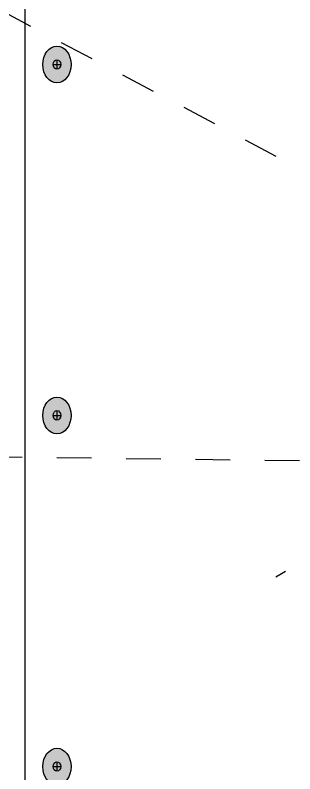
# Model space of a CAD drawing. Header units: inches. Extents: x -22 to 84, y -21 to 19.
# Drawn here: x -4.422 to -3.415, y 8.901 to 11.635 of the extents above; entities that cross this region are included whole.
import ezdxf

# ---------------------------------------------------------------- set-up
doc = ezdxf.new("R2010")
doc.units = ezdxf.units.IN
doc.header["$MEASUREMENT"] = 0
for name, pattern in [('AI-Linetype-18', [0.25, 0.125, -0.125]), ('AI-Linetype-22', [0.208333, 0.125, -0.083333]), ('AI-Linetype-8', [0.25, 0.125, -0.125])]:
    doc.linetypes.add(name, pattern=pattern)
doc.layers.add('G-ANNO-TTLB', color=7, linetype='Continuous', lineweight=0)
doc.layers.add('TYVEK', color=7, linetype='Continuous', lineweight=0)

msp = doc.modelspace()

# ---------------------------------------------------------------- hatches: boundary and pattern name
at = {"layer": 'G-ANNO-TTLB', "true_color": 0xff00ff, "transparency": 33554687}
h = msp.add_hatch(color=6, dxfattribs=at)
edge = h.paths.add_edge_path()
edge.add_spline(control_points=[(19.9156, -15.0652), (19.9156, -15.0652), (-20.7721, -15.0652), (-20.7721, -15.0652), (-20.7721, -15.0652), (-20.7721, 19.0598), (-20.7721, 19.0598), (-20.7721, 19.0598), (19.9156, 19.0598), (19.9156, 19.0598), (19.9156, 19.0598), (19.9156, -15.0652), (19.9156, -15.0652)], knot_values=[0, 0, 0, 0, 1, 1, 1, 2, 2, 2, 3, 3, 3, 4, 4, 4, 4], degree=3, periodic=0)
edge = h.paths.add_edge_path()
edge.add_spline(control_points=[(-20.6471, 18.9348), (-20.6471, 18.9348), (-20.6471, -14.9402), (-20.6471, -14.9402), (-20.6471, -14.9402), (19.7906, -14.9402), (19.7906, -14.9402), (19.7906, -14.9402), (19.7906, 18.9348), (19.7906, 18.9348), (19.7906, 18.9348), (-20.6471, 18.9348), (-20.6471, 18.9348)], knot_values=[0, 0, 0, 0, 1, 1, 1, 2, 2, 2, 3, 3, 3, 4, 4, 4, 4], degree=3, periodic=0)
edge.add_line((-20.6471, 18.9348), (-20.6471, 18.9348))
at = {"layer": 'TYVEK', "true_color": 0x003b71, "transparency": 33554687}
h = msp.add_hatch(color=156, dxfattribs=at)
h.dxf.hatch_style = 2
edge = h.paths.add_edge_path()
edge.add_ellipse((-4.2717, 11.4568), major_axis=(0, 0.0664), ratio=0.766948, start_angle=0, end_angle=360)
h = msp.add_hatch(color=156, dxfattribs=at)
h.dxf.hatch_style = 2
edge = h.paths.add_edge_path()
edge.add_ellipse((-4.2717, 10.1922), major_axis=(0, 0.0664), ratio=0.766948, start_angle=0, end_angle=360)
h = msp.add_hatch(color=156, dxfattribs=at)
h.dxf.hatch_style = 2
edge = h.paths.add_edge_path()
edge.add_ellipse((-4.2717, 8.9268), major_axis=(0, 0.0664), ratio=0.766948, start_angle=0, end_angle=360)

# ---------------------------------------------------------------- linework, layer by layer
at = {"layer": 'G-ANNO-TTLB'}
for points in [[(19.9156, -15.0652), (19.9156, -15.0652), (-20.7721, -15.0652), (-20.7721, -15.0652), (-20.7721, -15.0652), (-20.7721, 19.0598), (-20.7721, 19.0598), (-20.7721, 19.0598), (19.9156, 19.0598), (19.9156, 19.0598), (19.9156, 19.0598), (19.9156, -15.0652), (19.9156, -15.0652)], [(-20.6471, 18.9348), (-20.6471, 18.9348), (-20.6471, -14.9402), (-20.6471, -14.9402), (-20.6471, -14.9402), (19.7906, -14.9402), (19.7906, -14.9402), (19.7906, -14.9402), (19.7906, 18.9348), (19.7906, 18.9348), (19.7906, 18.9348), (-20.6471, 18.9348), (-20.6471, 18.9348)]]:
    msp.add_open_spline(points, degree=3, knots=[0, 0, 0, 0, 1, 1, 1, 2, 2, 2, 3, 3, 3, 4, 4, 4, 4], dxfattribs=at)
at = {"layer": 'TYVEK', "color": 18, "lineweight": 25, "true_color": 0x000000}
msp.add_line((-4.3876, 14.594), (-4.3876, 8.7296), dxfattribs=at)
at = {"layer": 'TYVEK', "color": 18, "linetype": 'AI-Linetype-18', "lineweight": 25, "true_color": 0x000000}
msp.add_line((-5.1399, 12.005), (-2.2773, 10.488), dxfattribs=at)
at = {"layer": 'TYVEK', "color": 252, "lineweight": 25, "true_color": 0x848484}
for p, q in [((-4.2852, 11.4572), (-4.2582, 11.4572)), ((-4.2717, 11.4743), (-4.2717, 11.4401)), ((-4.2717, 10.2098), (-4.2717, 10.1755)), ((-4.2852, 10.1926), (-4.2582, 10.1926)), ((-4.2717, 8.9444), (-4.2717, 8.9101)), ((-4.2852, 8.9272), (-4.2582, 8.9272))]:
    msp.add_line(p, q, dxfattribs=at)
at = {"layer": 'TYVEK', "color": 18, "linetype": 'AI-Linetype-22', "lineweight": 25, "true_color": 0x000000}
msp.add_line((-2.2795, 10.3057), (-3.4836, 9.6091), dxfattribs=at)
at = {"layer": 'TYVEK', "color": 18, "linetype": 'AI-Linetype-8', "lineweight": 25, "true_color": 0x000000}
msp.add_line((-2.3975, 10.016), (-5.6811, 10.0572), dxfattribs=at)
at = {"layer": 'TYVEK', "color": 33, "lineweight": 25, "true_color": 0xcc9966}
msp.add_lwpolyline([(-3.5395, 11.548)], dxfattribs=at)
at = {"layer": 'TYVEK', "color": 18, "lineweight": 25, "true_color": 0x000000}
for centre in [(-4.2717, 11.4568), (-4.2717, 10.1922), (-4.2717, 8.9268)]:
    msp.add_ellipse(centre, major_axis=(0, 0.0664), ratio=0.766948, dxfattribs=at)
at = {"layer": 'TYVEK', "color": 252, "lineweight": 25, "true_color": 0x848484}
for centre in [(-4.2717, 11.4572), (-4.2717, 10.1926), (-4.2717, 8.9272)]:
    msp.add_ellipse(centre, major_axis=(0, 0.0171), ratio=0.788846, dxfattribs=at)

doc.saveas('drawing.dxf')
